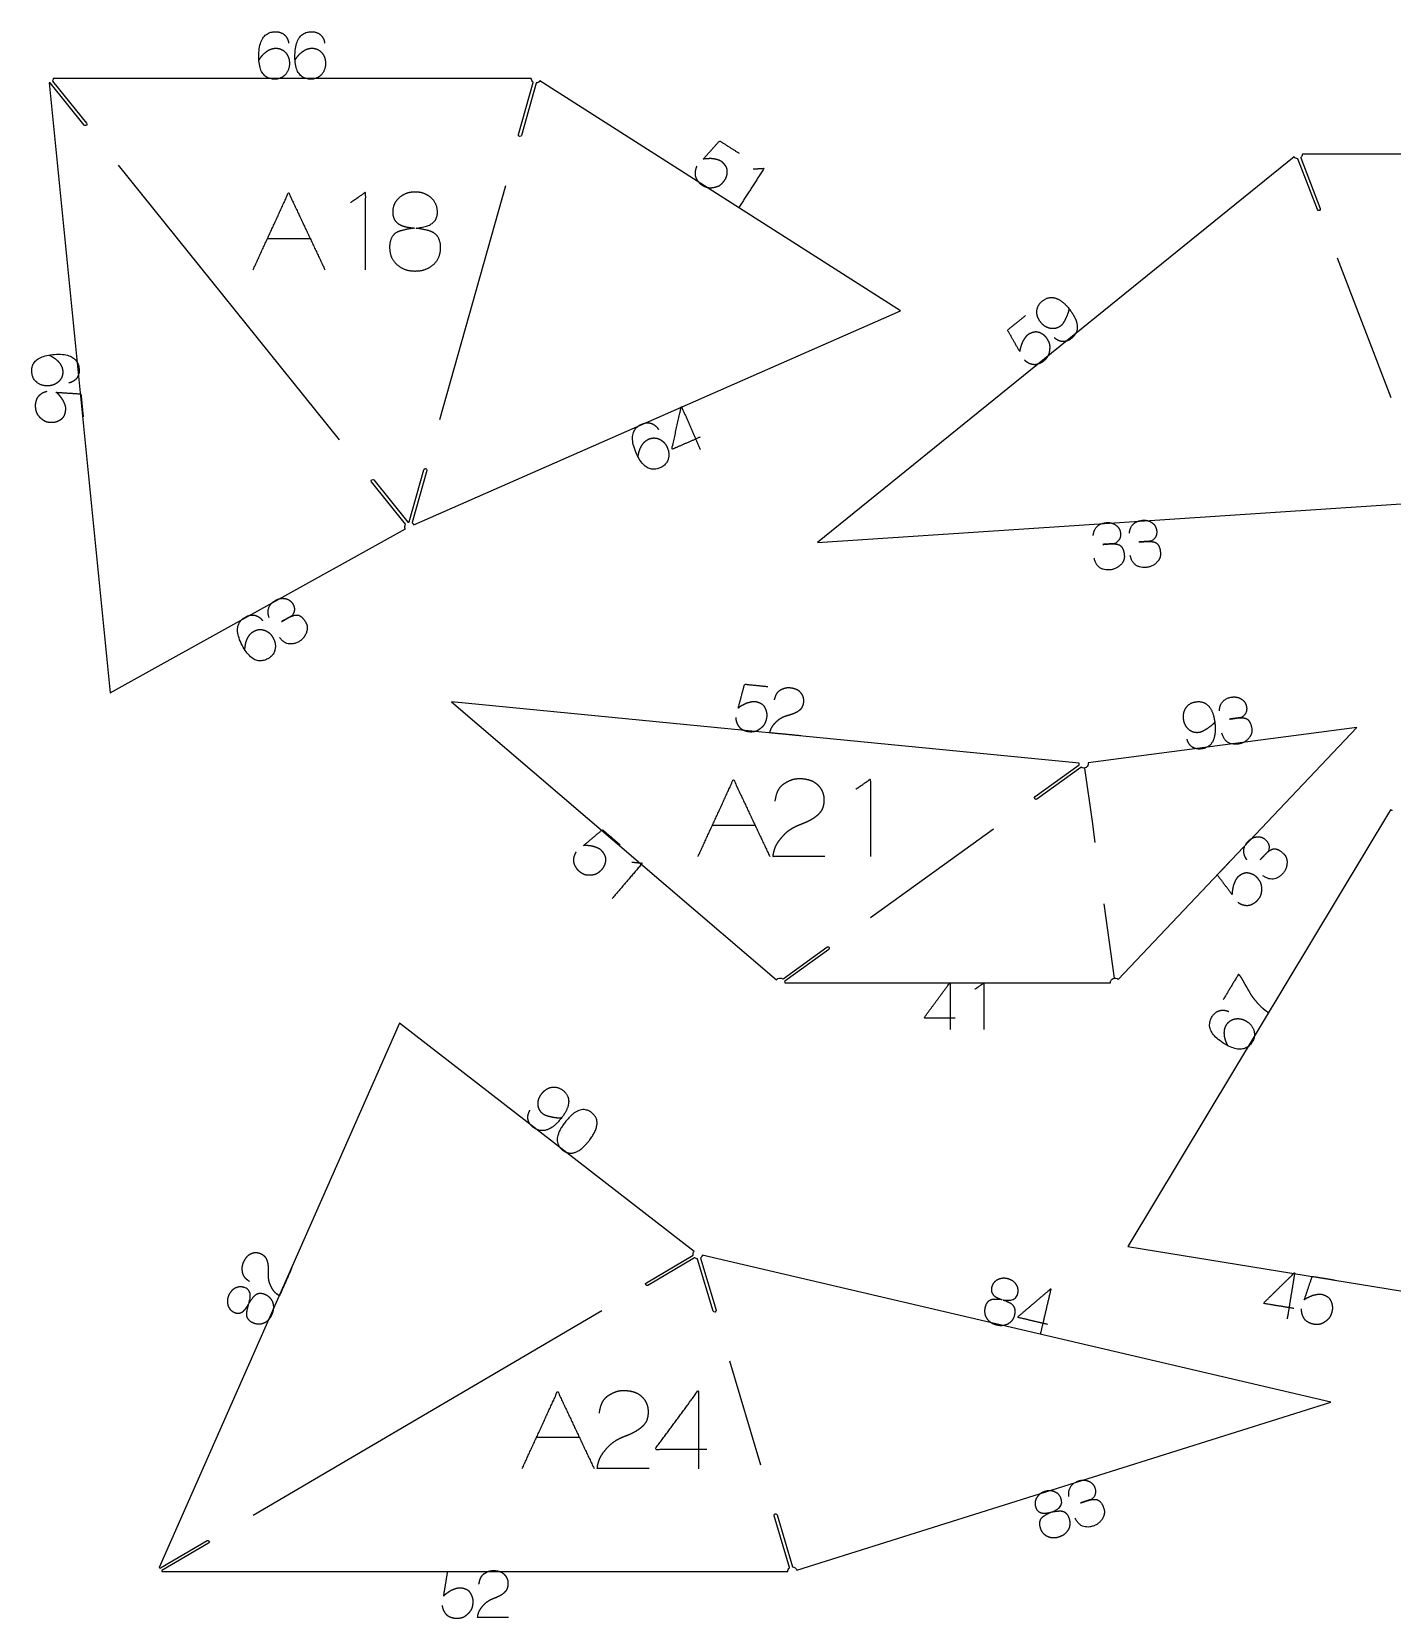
# Model space of a CAD drawing. Header units: millimetres. Extents: x 39 to 3080, y -15 to 1348.
# Drawn here: x 1096 to 1536, y 782 to 1295 of the extents above; entities that cross this region are included whole.
import ezdxf

# ---------------------------------------------------------------- set-up
doc = ezdxf.new("R2010")
doc.units = ezdxf.units.MM
doc.header["$MEASUREMENT"] = 0
for name, color, linetype, true_color in [('CutLine', 18, 'Continuous', 0x000000), ('Edge ID', 18, 'Continuous', 0x000000), ('MountainLine', 18, 'Continuous', 0x000000), ('NEW SECTIONS', 18, 'Continuous', 0x000000), ('ValleyLine', 18, 'Continuous', 0x000000)]:
    doc.layers.add(name, color=color, linetype=linetype, true_color=true_color)

msp = doc.modelspace()

# ---------------------------------------------------------------- linework, layer by layer
at = {"layer": 'CutLine', "color": 251, "linetype": 'Continuous', "true_color": 0x696969}
for p, q in [((1112.8, 1264.68), (1101.83, 1278.31)), ((1102.6, 1278.94), (1113.58, 1265.31)), ((1257.29, 1279.8), (1102.77, 1279.8)), ((1253.15, 1261.65), (1257.91, 1278.49)), ((1258.87, 1278.22), (1254.12, 1261.37)), ((1511.38, 1237.4), (1505.11, 1253.74)), ((1506.05, 1254.1), (1512.31, 1237.76)), ((1628.82, 1255.32), (1506.54, 1255.32)), ((1216.59, 1135.73), (1205.61, 1149.37)), ((1206.39, 1149.99), (1217.37, 1136.36)), ((1217.84, 1136.46), (1222.59, 1153.3)), ((1223.56, 1153.03), (1218.81, 1136.19)), ((1420.16, 1047.61), (1434.34, 1057.85)), ((1434.93, 1057.04), (1420.74, 1046.8)), ((1338.66, 988.73), (1352.84, 998.98)), ((1353.43, 998.17), (1339.24, 987.92)), ((1339.23, 987.45), (1444.47, 987.45)), ((1294.49, 890.49), (1309.58, 899.36)), ((1310.08, 898.49), (1294.99, 889.63)), ((1316.07, 881.33), (1311.07, 898.1)), ((1312.03, 898.39), (1317.03, 881.62)), ((1340.77, 798.38), (1335.78, 815.15)), ((1336.74, 815.44), (1341.73, 798.67)), ((1137.42, 798.28), (1152.51, 807.14)), ((1153.02, 806.27), (1137.93, 797.41)), ((1137.88, 797.09), (1340.18, 797.09))]:
    msp.add_line(p, q, dxfattribs=at)
for points in [[(1101.42, 1278.3), (1121.17, 1081.17), (1216.61, 1134.15)], [(1219.29, 1135.48), (1376.61, 1204.65), (1260.06, 1278.99)], [(1503.88, 1254.38), (1349.84, 1129.78), (1546.65, 1142.78)], [(1434.36, 1058.47), (1231.52, 1078.27), (1336.59, 988.42)], [(1447, 988.53), (1524.17, 1069.91), (1437.34, 1058.52)], [(1535.06, 1043.33), (1450.12, 902.22), (1560.8, 884.15)], [(1309.94, 900.6), (1214.74, 974.43), (1136.99, 798.46)], [(1343.11, 797.54), (1515.73, 851.83), (1312.58, 899.34)]]:
    msp.add_lwpolyline(points, dxfattribs=at)
at = {"layer": 'CutLine', "color": 251, "linetype": 'Continuous', "true_color": 0x696969, "extrusion": (0, 0, -1)}
for centre, radius, start, end in [((-1101.27, 1279.8), 1.5, 250.3583, 264.2801), ((-1102.22, 1278.63), 0.5, 321.1701, 330.7642), ((-1101.27, 1279.8), 1.5, 180, 211.982), ((-1102.22, 1278.63), 0.5, 131.5761, 141.1701), ((-1258.79, 1279.8), 1.5, 304.9402, 0), ((-1258.39, 1278.35), 0.5, 15.7521, 25.3461), ((-1258.39, 1278.35), 0.5, 186.158, 195.7521), ((-1258.79, 1279.8), 1.5, 212.5307, 266.5639), ((-1113.19, 1265), 0.5, 141.1701, 321.1701), ((-1253.64, 1261.51), 0.5, 195.7521, 15.7521), ((-1505.04, 1255.32), 1.5, 268.2145, 321.0317), ((-1505.58, 1253.92), 0.5, 339.0263, 348.6204), ((-1505.04, 1255.32), 1.5, 180, 229.8382), ((-1505.58, 1253.92), 0.5, 149.4323, 159.0263), ((-1511.84, 1237.58), 0.5, 159.0263, 339.0263), ((-1206, 1149.68), 0.5, 321.1701, 141.1701), ((-1223.07, 1153.16), 0.5, 15.7521, 195.7521), ((-1217.92, 1134.88), 1.5, 330.9638, 31.982), ((-1216.98, 1136.05), 0.5, 311.5761, 321.1701), ((-1216.98, 1136.05), 0.5, 141.1701, 150.7642), ((-1217.92, 1134.88), 1.5, 70.3583, 86.5639), ((-1218.32, 1136.32), 0.5, 6.158, 15.7521), ((-1218.32, 1136.32), 0.5, 195.7521, 205.3461), ((-1217.92, 1134.88), 1.5, 124.9402, 156.2673), ((-1435.85, 1058.33), 1.5, 343.3443, 5.5737), ((-1434.64, 1057.45), 0.5, 54.1562, 63.7503), ((-1434.64, 1057.45), 0.5, 224.5621, 234.1562), ((-1435.85, 1058.33), 1.5, 172.5315, 304.968), ((-1420.45, 1047.2), 0.5, 234.1562, 54.1562), ((-1535.83, 1044.61), 1.5, 279.8423, 301.046), ((-1536.08, 1043.13), 0.5, 350.6542, 0.2483), ((-1353.13, 998.57), 0.5, 54.1562, 234.1562), ((-1337.73, 987.45), 1.5, 40.5342, 124.968), ((-1338.95, 988.32), 0.5, 44.5621, 54.1562), ((-1338.95, 988.32), 0.5, 234.1562, 243.7503), ((-1337.73, 987.45), 1.5, 163.3443, 180), ((-1445.97, 987.45), 1.5, 0, 133.4842), ((-1311.12, 899.68), 1.5, 348.7692, 37.7946), ((-1309.83, 898.92), 0.5, 59.581, 69.1751), ((-1309.83, 898.92), 0.5, 229.987, 239.581), ((-1311.12, 899.68), 1.5, 272.6026, 310.3929), ((-1311.55, 898.25), 0.5, 343.4145, 353.0086), ((-1311.12, 899.68), 1.5, 193.1649, 234.2264), ((-1311.55, 898.25), 0.5, 153.8204, 163.4145), ((-1294.74, 890.06), 0.5, 239.581, 59.581), ((-1316.55, 881.47), 0.5, 163.4145, 343.4145), ((-1336.26, 815.3), 0.5, 343.4145, 163.4145), ((-1152.77, 806.71), 0.5, 59.581, 239.581), ((-1136.38, 797.09), 1.5, 113.8371, 130.3929), ((-1137.68, 797.85), 0.5, 49.987, 59.581), ((-1137.68, 797.85), 0.5, 239.581, 249.1751), ((-1136.38, 797.09), 1.5, 168.7692, 180), ((-1341.68, 797.09), 1.5, 0, 54.2264), ((-1341.25, 798.52), 0.5, 333.8204, 343.4145), ((-1341.25, 798.52), 0.5, 163.4145, 173.0086), ((-1341.68, 797.09), 1.5, 92.6026, 162.5405)]:
    msp.add_arc(centre, radius, start, end, dxfattribs=at)
at = {"layer": 'Edge ID'}
for points, knots in [([(1169.29, 1285.66), (1170.19, 1287.26), (1171.53, 1288.31), (1173.08, 1289.53), (1174.71, 1289.53), (1176.69, 1289.53), (1177.94, 1288.06), (1179.13, 1286.68), (1179.13, 1284.67), (1179.13, 1282.51), (1177.87, 1281.07), (1176.56, 1279.54), (1174.44, 1279.54), (1169.23, 1279.54), (1169.23, 1286.82), (1169.23, 1294.86), (1174.61, 1294.86), (1176.39, 1294.86), (1177.51, 1293.87), (1178.64, 1292.88), (1178.87, 1291.13)], [0, 0, 0, 1, 1, 2, 2, 3, 3, 4, 4, 5, 5, 6, 6, 7, 7, 8, 8, 9, 9, 10, 10, 10]), ([(1180.95, 1285.66), (1181.85, 1287.26), (1183.19, 1288.31), (1184.74, 1289.53), (1186.37, 1289.53), (1188.36, 1289.53), (1189.6, 1288.06), (1190.79, 1286.68), (1190.79, 1284.67), (1190.79, 1282.51), (1189.53, 1281.07), (1188.22, 1279.54), (1186.1, 1279.54), (1180.89, 1279.54), (1180.89, 1286.82), (1180.89, 1294.86), (1186.28, 1294.86), (1188.05, 1294.86), (1189.17, 1293.87), (1190.3, 1292.88), (1190.53, 1291.13)], [0, 0, 0, 1, 1, 2, 2, 3, 3, 4, 4, 5, 5, 6, 6, 7, 7, 8, 8, 9, 9, 10, 10, 10]), ([(1312.82, 1253.63), (1315.5, 1256.62), (1318.17, 1259.6), (1321.34, 1257.59), (1324.5, 1255.57)], [-2, -2, -2, -1, -1, 0, 0, 0]), ([(1310.62, 1251.05), (1310.48, 1250.73), (1310.33, 1250.06), (1310.18, 1249.39), (1310.28, 1248.52), (1310.38, 1247.65), (1310.87, 1246.94), (1311.37, 1246.22), (1311.91, 1245.75), (1312.45, 1245.29), (1313.27, 1244.89), (1314.1, 1244.49), (1314.84, 1244.45), (1315.58, 1244.4), (1316.48, 1244.6), (1317.38, 1244.8), (1317.93, 1245.07), (1318.47, 1245.34), (1319.02, 1245.91), (1319.57, 1246.48), (1319.93, 1247.06), (1320.3, 1247.63), (1320.5, 1248.43), (1320.69, 1249.22), (1320.64, 1249.97), (1320.6, 1250.71), (1320.27, 1251.26), (1319.94, 1251.81), (1319.38, 1252.38), (1318.82, 1252.96), (1318.31, 1253.18), (1317.8, 1253.41), (1317.33, 1253.53), (1316.85, 1253.66), (1316.36, 1253.75), (1315.87, 1253.84), (1315.34, 1253.84), (1314.81, 1253.84), (1314.25, 1253.83), (1313.68, 1253.82), (1313.26, 1253.74), (1312.84, 1253.67), (1312.82, 1253.63)], [-23, -23, -23, -22, -22, -21, -21, -20, -20, -19, -19, -18, -18, -17, -17, -16, -16, -15, -15, -14, -14, -13, -13, -12, -12, -11, -11, -10, -10, -9, -9, -8, -8, -7, -7, -6, -6, -5, -5, -4, -4, -3, -3, -2, -2, -2]), ([(1329.05, 1250.55), (1330.76, 1250.61), (1332.48, 1250.67), (1328.44, 1244.35), (1324.41, 1238.02)], [0, 0, 0, 1, 1, 2, 2, 2]), ([(1431.05, 1205.41), (1431.13, 1204.56), (1430.19, 1202.51), (1429.25, 1200.45), (1428.53, 1199.88), (1426.97, 1198.61), (1425.07, 1198.98), (1423.29, 1199.31), (1421.99, 1200.91), (1420.63, 1202.6), (1420.71, 1204.49), (1420.81, 1206.47), (1422.48, 1207.82), (1424.68, 1209.6), (1427.18, 1208.59), (1429.12, 1207.79), (1431.05, 1205.41), (1433.16, 1202.8), (1433.63, 1200.59), (1434.28, 1197.66), (1431.94, 1195.76), (1430.57, 1194.66), (1429.08, 1194.72), (1427.6, 1194.78), (1426.32, 1196)], [0, 0, 0, 1, 1, 2, 2, 3, 3, 4, 4, 5, 5, 6, 6, 7, 7, 8, 8, 9, 9, 10, 10, 11, 11, 12, 12, 12]), ([(1415.19, 1191.45), (1413.21, 1194.94), (1411.23, 1198.42), (1414.14, 1200.78), (1417.06, 1203.14)], [-2, -2, -2, -1, -1, 0, 0, 0]), ([(1416.94, 1188.55), (1417.2, 1188.31), (1417.79, 1187.96), (1418.38, 1187.6), (1419.23, 1187.42), (1420.09, 1187.24), (1420.92, 1187.48), (1421.76, 1187.73), (1422.37, 1188.09), (1422.99, 1188.45), (1423.62, 1189.11), (1424.26, 1189.76), (1424.54, 1190.45), (1424.82, 1191.14), (1424.92, 1192.06), (1425.02, 1192.98), (1424.93, 1193.58), (1424.85, 1194.18), (1424.48, 1194.88), (1424.11, 1195.58), (1423.69, 1196.11), (1423.26, 1196.64), (1422.56, 1197.08), (1421.87, 1197.52), (1421.15, 1197.71), (1420.43, 1197.9), (1419.81, 1197.76), (1419.18, 1197.62), (1418.46, 1197.27), (1417.74, 1196.92), (1417.36, 1196.52), (1416.98, 1196.11), (1416.72, 1195.69), (1416.45, 1195.28), (1416.2, 1194.85), (1415.96, 1194.41), (1415.79, 1193.91), (1415.62, 1193.41), (1415.46, 1192.87), (1415.29, 1192.33), (1415.23, 1191.91), (1415.16, 1191.49), (1415.19, 1191.45)], [-23, -23, -23, -22, -22, -21, -21, -20, -20, -19, -19, -18, -18, -17, -17, -16, -16, -15, -15, -14, -14, -13, -13, -12, -12, -11, -11, -10, -10, -9, -9, -8, -8, -7, -7, -6, -6, -5, -5, -4, -4, -3, -3, -2, -2, -2]), ([(1101.46, 1190.33), (1103.14, 1189.59), (1104.32, 1188.36), (1105.68, 1186.94), (1105.84, 1185.32), (1106.04, 1183.34), (1104.71, 1181.96), (1103.45, 1180.63), (1101.45, 1180.43), (1099.3, 1180.22), (1097.74, 1181.33), (1096.09, 1182.48), (1095.88, 1184.59), (1095.36, 1189.78), (1102.6, 1190.5), (1110.61, 1191.3), (1111.14, 1185.94), (1111.32, 1184.18), (1110.44, 1182.96), (1109.57, 1181.74), (1107.85, 1181.34)], [0, 0, 0, 1, 1, 2, 2, 3, 3, 4, 4, 5, 5, 6, 6, 7, 7, 8, 8, 9, 9, 10, 10, 10]), ([(1100.34, 1178.44), (1100, 1178.36), (1099.38, 1178.06), (1098.76, 1177.76), (1098.14, 1177.15), (1097.52, 1176.54), (1097.26, 1175.7), (1097.01, 1174.86), (1096.97, 1174.15), (1096.94, 1173.44), (1097.14, 1172.55), (1097.34, 1171.66), (1097.76, 1171.05), (1098.19, 1170.43), (1098.9, 1169.85), (1099.61, 1169.27), (1100.16, 1169), (1100.71, 1168.74), (1101.5, 1168.67), (1102.29, 1168.59), (1102.97, 1168.66), (1103.64, 1168.73), (1104.39, 1169.07), (1105.14, 1169.41), (1105.69, 1169.9), (1106.24, 1170.4), (1106.47, 1171), (1106.7, 1171.6), (1106.8, 1172.39), (1106.91, 1173.19), (1106.77, 1173.73), (1106.64, 1174.27), (1106.44, 1174.72), (1106.24, 1175.17), (1106.01, 1175.61), (1105.78, 1176.05), (1105.45, 1176.47), (1105.12, 1176.88), (1104.76, 1177.32), (1104.4, 1177.75), (1104.09, 1178.04), (1103.77, 1178.32), (1103.73, 1178.32)], [-23, -23, -23, -22, -22, -21, -21, -20, -20, -19, -19, -18, -18, -17, -17, -16, -16, -15, -15, -14, -14, -13, -13, -12, -12, -11, -11, -10, -10, -9, -9, -8, -8, -7, -7, -6, -6, -5, -5, -4, -4, -3, -3, -2, -2, -2]), ([(1103.73, 1178.32), (1107.73, 1178.06), (1111.73, 1177.81), (1112.1, 1174.08), (1112.48, 1170.35)], [-2, -2, -2, -1, -1, 0, 0, 0]), ([(1311.93, 1163.85), (1307.31, 1161.82), (1302.69, 1159.79), (1304.25, 1166.76), (1305.82, 1173.73), (1308.88, 1166.78), (1311.94, 1159.82)], [0, 0, 0, 1, 1, 2, 2, 3, 3, 3]), ([(1291.83, 1157.44), (1292.01, 1159.27), (1292.81, 1160.77), (1293.75, 1162.51), (1295.23, 1163.16), (1297.06, 1163.96), (1298.79, 1163.12), (1300.43, 1162.33), (1301.24, 1160.49), (1302.11, 1158.51), (1301.54, 1156.69), (1300.95, 1154.77), (1299.01, 1153.92), (1294.24, 1151.82), (1291.31, 1158.47), (1288.07, 1165.84), (1293, 1168.01), (1294.62, 1168.72), (1296.06, 1168.27), (1297.49, 1167.81), (1298.4, 1166.3)], [0, 0, 0, 1, 1, 2, 2, 3, 3, 4, 4, 5, 5, 6, 6, 7, 7, 8, 8, 9, 9, 10, 10, 10]), ([(1438.93, 1132.03), (1439.07, 1133.04), (1439.3, 1133.59), (1440.32, 1135.99), (1443.33, 1136.19), (1445.02, 1136.3), (1446.3, 1135.33), (1447.65, 1134.32), (1447.76, 1132.65), (1447.9, 1130.46), (1445.91, 1129.4)], [-13, -13, -13, -12, -12, -11, -11, -10, -10, -9, -9, -8, -8, -8]), ([(1450.62, 1132.81), (1450.76, 1133.81), (1450.99, 1134.37), (1452.01, 1136.76), (1455.02, 1136.96), (1456.71, 1137.07), (1457.99, 1136.1), (1459.34, 1135.09), (1459.45, 1133.42), (1459.59, 1131.23), (1457.6, 1130.17)], [-13, -13, -13, -12, -12, -11, -11, -10, -10, -9, -9, -8, -8, -8]), ([(1442.04, 1129.15), (1442.55, 1129.18), (1443.11, 1129.22), (1443.83, 1129.28), (1444.12, 1129.3), (1446.59, 1129.46), (1447.54, 1128.87), (1448.84, 1128.07), (1448.99, 1125.43), (1449.08, 1123.7), (1447.56, 1122.33), (1446.09, 1121.03), (1444.27, 1120.91), (1440.11, 1120.63), (1439.23, 1124.74)], [-7, -7, -7, -6, -6, -5, -5, -4, -4, -3, -3, -2, -2, -1, -1, 0, 0, 0]), ([(1453.73, 1129.92), (1454.25, 1129.95), (1454.81, 1129.99), (1455.52, 1130.05), (1455.81, 1130.07), (1458.29, 1130.23), (1459.23, 1129.64), (1460.53, 1128.84), (1460.68, 1126.21), (1460.77, 1124.47), (1459.25, 1123.1), (1457.79, 1121.8), (1455.96, 1121.68), (1451.8, 1121.4), (1450.92, 1125.52)], [-7, -7, -7, -6, -6, -5, -5, -4, -4, -3, -3, -2, -2, -1, -1, 0, 0, 0]), ([(1172.56, 1105.5), (1172.26, 1106.47), (1172.23, 1107.07), (1172.13, 1109.67), (1174.77, 1111.13), (1176.25, 1111.95), (1177.82, 1111.62), (1179.47, 1111.28), (1180.28, 1109.82), (1181.35, 1107.9), (1180, 1106.1)], [-13, -13, -13, -12, -12, -11, -11, -10, -10, -9, -9, -8, -8, -8]), ([(1164.75, 1095.05), (1164.76, 1096.89), (1165.42, 1098.46), (1166.19, 1100.27), (1167.61, 1101.06), (1169.35, 1102.03), (1171.15, 1101.35), (1172.86, 1100.72), (1173.84, 1098.96), (1174.88, 1097.07), (1174.48, 1095.2), (1174.07, 1093.23), (1172.22, 1092.21), (1167.67, 1089.68), (1164.14, 1096.04), (1160.23, 1103.07), (1164.94, 1105.69), (1166.49, 1106.55), (1167.95, 1106.22), (1169.42, 1105.9), (1170.47, 1104.48)], [0, 0, 0, 1, 1, 2, 2, 3, 3, 4, 4, 5, 5, 6, 6, 7, 7, 8, 8, 9, 9, 10, 10, 10]), ([(1176.61, 1104.21), (1177.06, 1104.46), (1177.55, 1104.74), (1178.17, 1105.1), (1178.42, 1105.23), (1180.59, 1106.44), (1181.7, 1106.31), (1183.21, 1106.14), (1184.48, 1103.82), (1185.3, 1102.29), (1184.51, 1100.4), (1183.74, 1098.6), (1182.14, 1097.71), (1178.49, 1095.69), (1175.94, 1099.03)], [-7, -7, -7, -6, -6, -5, -5, -4, -4, -3, -3, -2, -2, -1, -1, 0, 0, 0]), ([(1324.18, 1076.2), (1325.21, 1080.07), (1326.24, 1083.95), (1329.97, 1083.58), (1333.71, 1083.22)], [-2, -2, -2, -1, -1, 0, 0, 0]), ([(1334.39, 1068.24), (1334.46, 1068.29), (1334.48, 1068.5), (1334.5, 1068.7), (1334.75, 1069.38), (1335, 1070.07), (1335.47, 1070.7), (1335.95, 1071.33), (1336.7, 1072.01), (1337.45, 1072.7), (1338.14, 1073.08), (1338.83, 1073.46), (1339.37, 1073.64), (1339.91, 1073.82), (1340.8, 1074.08), (1341.68, 1074.33), (1342.48, 1074.67), (1343.27, 1075.01), (1343.97, 1075.55), (1344.68, 1076.08), (1344.98, 1076.73), (1345.28, 1077.38), (1345.36, 1078.21), (1345.44, 1079.04), (1345.2, 1079.82), (1344.96, 1080.6), (1344.37, 1081.23), (1343.79, 1081.87), (1343.13, 1082.17), (1342.48, 1082.46), (1341.73, 1082.62), (1340.99, 1082.77), (1340.28, 1082.76), (1339.58, 1082.75), (1338.79, 1082.46), (1338, 1082.17), (1337.44, 1081.78), (1336.88, 1081.39), (1336.5, 1080.75), (1336.13, 1080.11), (1335.8, 1078.88)], [-20, -20, -20, -19, -19, -18, -18, -17, -17, -16, -16, -15, -15, -14, -14, -13, -13, -12, -12, -11, -11, -10, -10, -9, -9, -8, -8, -7, -7, -6, -6, -5, -5, -4, -4, -3, -3, -2, -2, -1, -1, 0, 0, 0]), ([(1323.39, 1072.9), (1323.41, 1072.55), (1323.58, 1071.89), (1323.75, 1071.22), (1324.23, 1070.49), (1324.71, 1069.76), (1325.48, 1069.35), (1326.25, 1068.93), (1326.94, 1068.76), (1327.63, 1068.59), (1328.54, 1068.61), (1329.46, 1068.63), (1330.14, 1068.92), (1330.82, 1069.22), (1331.54, 1069.81), (1332.25, 1070.39), (1332.61, 1070.88), (1332.97, 1071.37), (1333.2, 1072.12), (1333.43, 1072.88), (1333.5, 1073.56), (1333.57, 1074.24), (1333.38, 1075.04), (1333.19, 1075.84), (1332.81, 1076.48), (1332.43, 1077.12), (1331.89, 1077.46), (1331.35, 1077.8), (1330.59, 1078.05), (1329.83, 1078.31), (1329.27, 1078.29), (1328.72, 1078.26), (1328.24, 1078.15), (1327.76, 1078.04), (1327.28, 1077.91), (1326.8, 1077.77), (1326.33, 1077.53), (1325.86, 1077.29), (1325.36, 1077.02), (1324.86, 1076.75), (1324.52, 1076.5), (1324.18, 1076.24), (1324.18, 1076.2)], [-23, -23, -23, -22, -22, -21, -21, -20, -20, -19, -19, -18, -18, -17, -17, -16, -16, -15, -15, -14, -14, -13, -13, -12, -12, -11, -11, -10, -10, -9, -9, -8, -8, -7, -7, -6, -6, -5, -5, -4, -4, -3, -3, -2, -2, -2]), ([(1478.2, 1071.74), (1477.83, 1070.97), (1475.96, 1069.71), (1474.08, 1068.45), (1473.17, 1068.33), (1471.18, 1068.07), (1469.75, 1069.37), (1468.4, 1070.59), (1468.14, 1072.63), (1467.85, 1074.79), (1468.92, 1076.35), (1470.03, 1077.99), (1472.16, 1078.27), (1474.97, 1078.64), (1476.57, 1076.47), (1477.81, 1074.78), (1478.2, 1071.74), (1478.64, 1068.41), (1477.89, 1066.28), (1476.92, 1063.44), (1473.92, 1063.05), (1472.18, 1062.82), (1470.94, 1063.65), (1469.71, 1064.48), (1469.26, 1066.18)], [0, 0, 0, 1, 1, 2, 2, 3, 3, 4, 4, 5, 5, 6, 6, 7, 7, 8, 8, 9, 9, 10, 10, 11, 11, 12, 12, 12]), ([(1479.72, 1075.36), (1479.8, 1076.37), (1479.99, 1076.94), (1480.86, 1079.4), (1483.85, 1079.79), (1485.53, 1080.01), (1486.86, 1079.12), (1488.28, 1078.2), (1488.49, 1076.55), (1488.78, 1074.37), (1486.86, 1073.18)], [-13, -13, -13, -12, -12, -11, -11, -10, -10, -9, -9, -8, -8, -8]), ([(1483.02, 1072.68), (1483.53, 1072.75), (1484.08, 1072.82), (1484.79, 1072.92), (1485.08, 1072.96), (1487.54, 1073.28), (1488.52, 1072.76), (1489.87, 1072.04), (1490.19, 1069.42), (1490.39, 1067.7), (1488.96, 1066.23), (1487.58, 1064.84), (1485.77, 1064.6), (1481.63, 1064.06), (1480.49, 1068.11)], [-7, -7, -7, -6, -6, -5, -5, -4, -4, -3, -3, -2, -2, -1, -1, 0, 0, 0]), ([(1274.17, 1031.77), (1277.23, 1034.35), (1280.3, 1036.94), (1283.15, 1034.5), (1286, 1032.06)], [-2, -2, -2, -1, -1, 0, 0, 0]), ([(1271.63, 1029.52), (1271.45, 1029.22), (1271.2, 1028.58), (1270.96, 1027.94), (1270.94, 1027.06), (1270.91, 1026.19), (1271.31, 1025.41), (1271.7, 1024.63), (1272.17, 1024.09), (1272.63, 1023.56), (1273.4, 1023.05), (1274.16, 1022.54), (1274.89, 1022.39), (1275.62, 1022.24), (1276.53, 1022.31), (1277.45, 1022.39), (1278.03, 1022.58), (1278.61, 1022.77), (1279.23, 1023.26), (1279.85, 1023.75), (1280.29, 1024.27), (1280.74, 1024.78), (1281.04, 1025.54), (1281.35, 1026.31), (1281.4, 1027.05), (1281.46, 1027.79), (1281.21, 1028.38), (1280.96, 1028.97), (1280.49, 1029.62), (1280.01, 1030.26), (1279.54, 1030.56), (1279.07, 1030.86), (1278.61, 1031.04), (1278.16, 1031.23), (1277.69, 1031.39), (1277.22, 1031.55), (1276.69, 1031.63), (1276.17, 1031.7), (1275.61, 1031.77), (1275.05, 1031.83), (1274.62, 1031.82), (1274.2, 1031.8), (1274.17, 1031.77)], [-23, -23, -23, -22, -22, -21, -21, -20, -20, -19, -19, -18, -18, -17, -17, -16, -16, -15, -15, -14, -14, -13, -13, -12, -12, -11, -11, -10, -10, -9, -9, -8, -8, -7, -7, -6, -6, -5, -5, -4, -4, -3, -3, -2, -2, -2]), ([(1488.62, 1027.17), (1488.04, 1028.01), (1487.83, 1028.57), (1486.96, 1031.02), (1489.04, 1033.21), (1490.2, 1034.44), (1491.8, 1034.59), (1493.48, 1034.77), (1494.69, 1033.62), (1496.28, 1032.11), (1495.54, 1029.98)], [-13, -13, -13, -12, -12, -11, -11, -10, -10, -9, -9, -8, -8, -8]), ([(1289.81, 1026.46), (1291.51, 1026.28), (1293.22, 1026.1), (1288.34, 1020.4), (1283.47, 1014.7)], [0, 0, 0, 1, 1, 2, 2, 2]), ([(1483.85, 1015.93), (1481.43, 1019.12), (1479.01, 1022.32), (1481.59, 1025.04), (1484.17, 1027.76)], [-2, -2, -2, -1, -1, 0, 0, 0]), ([(1492.87, 1027.16), (1493.22, 1027.54), (1493.61, 1027.94), (1494.09, 1028.47), (1494.29, 1028.68), (1496, 1030.48), (1497.09, 1030.69), (1498.59, 1030.99), (1500.49, 1029.15), (1501.74, 1027.94), (1501.55, 1025.9), (1501.36, 1023.95), (1500.1, 1022.62), (1497.23, 1019.6), (1493.79, 1022.02)], [-7, -7, -7, -6, -6, -5, -5, -4, -4, -3, -3, -2, -2, -1, -1, 0, 0, 0]), ([(1485.97, 1013.28), (1486.25, 1013.08), (1486.88, 1012.8), (1487.51, 1012.53), (1488.38, 1012.46), (1489.26, 1012.39), (1490.06, 1012.74), (1490.85, 1013.1), (1491.41, 1013.54), (1491.97, 1013.97), (1492.52, 1014.71), (1493.06, 1015.44), (1493.25, 1016.16), (1493.44, 1016.88), (1493.41, 1017.81), (1493.39, 1018.73), (1493.23, 1019.31), (1493.07, 1019.9), (1492.61, 1020.55), (1492.15, 1021.19), (1491.66, 1021.66), (1491.17, 1022.13), (1490.42, 1022.47), (1489.68, 1022.82), (1488.94, 1022.91), (1488.2, 1023.01), (1487.6, 1022.79), (1487, 1022.57), (1486.33, 1022.13), (1485.65, 1021.68), (1485.33, 1021.23), (1485.01, 1020.78), (1484.8, 1020.33), (1484.59, 1019.89), (1484.41, 1019.42), (1484.22, 1018.96), (1484.12, 1018.44), (1484.02, 1017.92), (1483.93, 1017.36), (1483.83, 1016.81), (1483.82, 1016.38), (1483.82, 1015.96), (1483.85, 1015.93)], [-23, -23, -23, -22, -22, -21, -21, -20, -20, -19, -19, -18, -18, -17, -17, -16, -16, -15, -15, -14, -14, -13, -13, -12, -12, -11, -11, -10, -10, -9, -9, -8, -8, -7, -7, -6, -6, -5, -5, -4, -4, -3, -3, -2, -2, -2]), ([(1494.84, 978.27), (1494.02, 978.88), (1493.32, 979.55), (1492.63, 980.21), (1491.88, 981.09), (1491.13, 981.96), (1490.56, 982.73), (1489.99, 983.49), (1489.57, 984.27), (1489.15, 985.04), (1488.67, 985.84), (1488.18, 986.65), (1487.8, 987.34), (1487.43, 988.02), (1487.03, 988.72), (1486.63, 989.41), (1486.26, 989.82), (1485.89, 990.22), (1485.87, 990.18)], [-10, -10, -10, -9, -9, -8, -8, -7, -7, -6, -6, -5, -5, -4, -4, -3, -3, -2, -2, -1, -1, -1]), ([(1394.26, 976), (1389.21, 976), (1384.16, 976), (1388.41, 981.75), (1392.65, 987.5), (1392.65, 979.91), (1392.65, 972.31)], [0, 0, 0, 1, 1, 2, 2, 3, 3, 3]), ([(1400.74, 985.41), (1402.15, 986.38), (1403.57, 987.35), (1403.57, 979.85), (1403.57, 972.35)], [0, 0, 0, 1, 1, 2, 2, 2]), ([(1482.47, 967.12), (1481.56, 968.72), (1481.35, 970.41), (1481.12, 972.37), (1481.95, 973.76), (1482.98, 975.46), (1484.87, 975.78), (1486.67, 976.08), (1488.4, 975.04), (1490.25, 973.93), (1490.83, 972.11), (1491.46, 970.2), (1490.37, 968.39), (1487.68, 963.92), (1481.45, 967.67), (1474.55, 971.82), (1477.33, 976.43), (1478.24, 977.95), (1479.68, 978.4), (1481.11, 978.86), (1482.73, 978.15)], [0, 0, 0, 1, 1, 2, 2, 3, 3, 4, 4, 5, 5, 6, 6, 7, 7, 8, 8, 9, 9, 10, 10, 10]), ([(1267.11, 943.8), (1266.3, 943.52), (1264.09, 943.97), (1261.87, 944.41), (1261.15, 944.97), (1259.56, 946.21), (1259.48, 948.14), (1259.4, 949.95), (1260.66, 951.58), (1261.99, 953.29), (1263.85, 953.64), (1265.79, 954), (1267.49, 952.69), (1269.73, 950.95), (1269.32, 948.29), (1268.99, 946.22), (1267.11, 943.8), (1265.05, 941.14), (1263.01, 940.17), (1260.31, 938.87), (1257.92, 940.72), (1256.53, 941.8), (1256.25, 943.26), (1255.98, 944.72), (1256.87, 946.24)], [0, 0, 0, 1, 1, 2, 2, 3, 3, 4, 4, 5, 5, 6, 6, 7, 7, 8, 8, 9, 9, 10, 10, 11, 11, 12, 12, 12]), ([(1268.26, 942.39), (1272.96, 948.45), (1276.82, 945.45), (1280.69, 942.45), (1275.99, 936.39), (1272.93, 932.44), (1270.13, 932.37), (1268.74, 932.33), (1267.44, 933.34), (1263.57, 936.34), (1268.26, 942.39)], [0, 0, 0, 1, 1, 2, 2, 3, 3, 4, 4, 5, 5, 5]), ([(1175.9, 886.24), (1175.87, 886.32), (1175.68, 886.4), (1175.49, 886.48), (1174.92, 886.93), (1174.35, 887.39), (1173.9, 888.03), (1173.45, 888.68), (1173.04, 889.61), (1172.62, 890.54), (1172.48, 891.31), (1172.33, 892.09), (1172.33, 892.66), (1172.32, 893.23), (1172.36, 894.15), (1172.4, 895.07), (1172.32, 895.93), (1172.25, 896.79), (1171.96, 897.63), (1171.68, 898.47), (1171.15, 898.95), (1170.63, 899.44), (1169.87, 899.78), (1169.1, 900.12), (1168.29, 900.13), (1167.47, 900.15), (1166.69, 899.79), (1165.9, 899.43), (1165.41, 898.9), (1164.92, 898.38), (1164.54, 897.72), (1164.17, 897.06), (1163.96, 896.39), (1163.74, 895.71), (1163.77, 894.87), (1163.8, 894.03), (1164, 893.38), (1164.19, 892.73), (1164.68, 892.17), (1165.17, 891.61), (1166.24, 890.91)], [-20, -20, -20, -19, -19, -18, -18, -17, -17, -16, -16, -15, -15, -14, -14, -13, -13, -12, -12, -11, -11, -10, -10, -9, -9, -8, -8, -7, -7, -6, -6, -5, -5, -4, -4, -3, -3, -2, -2, -1, -1, 0, 0, 0]), ([(1503.8, 882.16), (1498.82, 882.97), (1493.84, 883.78), (1498.95, 888.78), (1504.07, 893.77), (1502.84, 886.27), (1501.62, 878.77)], [0, 0, 0, 1, 1, 2, 2, 3, 3, 3]), ([(1507.15, 884.93), (1508.43, 888.73), (1509.71, 892.53), (1513.41, 891.93), (1517.12, 891.32)], [-2, -2, -2, -1, -1, 0, 0, 0]), ([(1165.87, 883.52), (1164.93, 881.8), (1164.07, 881.14), (1162.84, 880.22), (1161.3, 880.9), (1159.74, 881.59), (1159.26, 883.23), (1158.79, 884.81), (1159.5, 886.41), (1160.23, 888.07), (1161.68, 888.77), (1163.21, 889.53), (1164.85, 888.81), (1167.5, 887.64), (1165.87, 883.52), (1167.25, 885.79), (1168.02, 886.4), (1169.4, 887.47), (1171.37, 886.6), (1173.26, 885.77), (1173.84, 883.93), (1174.37, 882.16), (1173.52, 880.24), (1172.67, 878.31), (1170.99, 877.54), (1169.23, 876.73), (1167.32, 877.58), (1165.37, 878.44), (1165.23, 880.08), (1165.15, 880.95), (1165.87, 883.52)], [0, 0, 0, 1, 1, 2, 2, 3, 3, 4, 4, 5, 5, 6, 6, 7, 7, 8, 8, 9, 9, 10, 10, 11, 11, 12, 12, 13, 13, 14, 14, 15, 15, 15]), ([(1409.53, 884.98), (1407.66, 885.59), (1406.86, 886.31), (1405.73, 887.35), (1406.11, 888.99), (1406.5, 890.65), (1408.02, 891.43), (1409.49, 892.18), (1411.19, 891.78), (1412.96, 891.37), (1413.92, 890.08), (1414.95, 888.71), (1414.54, 886.97), (1413.88, 884.14), (1409.53, 884.98), (1412.01, 884.05), (1412.76, 883.41), (1414.07, 882.24), (1413.58, 880.15), (1413.11, 878.14), (1411.4, 877.23), (1409.77, 876.38), (1407.72, 876.86), (1405.67, 877.34), (1404.6, 878.85), (1403.49, 880.42), (1403.96, 882.46), (1404.45, 884.54), (1406.03, 884.98), (1406.87, 885.22), (1409.53, 884.98)], [0, 0, 0, 1, 1, 2, 2, 3, 3, 4, 4, 5, 5, 6, 6, 7, 7, 8, 8, 9, 9, 10, 10, 11, 11, 12, 12, 13, 13, 14, 14, 15, 15, 15]), ([(1424.22, 877), (1419.31, 878.15), (1414.39, 879.3), (1419.83, 883.94), (1425.27, 888.57), (1423.54, 881.17), (1421.81, 873.78)], [0, 0, 0, 1, 1, 2, 2, 3, 3, 3]), ([(1506.15, 881.69), (1506.15, 881.34), (1506.28, 880.67), (1506.4, 879.99), (1506.84, 879.23), (1507.27, 878.47), (1508.01, 878.01), (1508.75, 877.55), (1509.43, 877.33), (1510.11, 877.12), (1511.02, 877.08), (1511.93, 877.04), (1512.64, 877.29), (1513.34, 877.54), (1514.08, 878.08), (1514.83, 878.62), (1515.23, 879.08), (1515.62, 879.54), (1515.9, 880.29), (1516.18, 881.03), (1516.29, 881.7), (1516.4, 882.37), (1516.26, 883.18), (1516.13, 883.99), (1515.79, 884.65), (1515.45, 885.32), (1514.93, 885.69), (1514.42, 886.07), (1513.67, 886.37), (1512.93, 886.68), (1512.37, 886.69), (1511.82, 886.7), (1511.33, 886.62), (1510.84, 886.54), (1510.36, 886.44), (1509.87, 886.33), (1509.39, 886.12), (1508.9, 885.91), (1508.39, 885.68), (1507.87, 885.44), (1507.52, 885.21), (1507.16, 884.98), (1507.15, 884.93)], [-23, -23, -23, -22, -22, -21, -21, -20, -20, -19, -19, -18, -18, -17, -17, -16, -16, -15, -15, -14, -14, -13, -13, -12, -12, -11, -11, -10, -10, -9, -9, -8, -8, -7, -7, -6, -6, -5, -5, -4, -4, -3, -3, -2, -2, -2]), ([(1431.07, 821.37), (1430.97, 822.38), (1431.05, 822.98), (1431.48, 825.54), (1434.36, 826.45), (1435.98, 826.96), (1437.45, 826.32), (1439, 825.65), (1439.5, 824.06), (1440.16, 821.97), (1438.47, 820.47)], [-13, -13, -13, -12, -12, -11, -11, -10, -10, -9, -9, -8, -8, -8]), ([(1425.29, 816.27), (1423.38, 815.84), (1422.31, 816.06), (1420.81, 816.37), (1420.31, 817.98), (1419.8, 819.6), (1420.71, 821.05), (1421.59, 822.44), (1423.26, 822.97), (1424.99, 823.51), (1426.47, 822.89), (1428.05, 822.24), (1428.59, 820.53), (1429.46, 817.76), (1425.29, 816.27), (1427.9, 816.73), (1428.87, 816.56), (1430.59, 816.23), (1431.23, 814.18), (1431.85, 812.2), (1430.85, 810.55), (1429.88, 808.99), (1427.87, 808.36), (1425.86, 807.73), (1424.17, 808.48), (1422.41, 809.27), (1421.78, 811.26), (1421.14, 813.3), (1422.28, 814.49), (1422.88, 815.12), (1425.29, 816.27)], [0, 0, 0, 1, 1, 2, 2, 3, 3, 4, 4, 5, 5, 6, 6, 7, 7, 8, 8, 9, 9, 10, 10, 11, 11, 12, 12, 13, 13, 14, 14, 15, 15, 15]), ([(1434.77, 819.3), (1435.27, 819.46), (1435.8, 819.63), (1436.48, 819.85), (1436.76, 819.94), (1439.12, 820.68), (1440.18, 820.33), (1441.63, 819.87), (1442.4, 817.34), (1442.9, 815.68), (1441.75, 813.98), (1440.63, 812.37), (1438.89, 811.82), (1434.91, 810.57), (1433.08, 814.36)], [-7, -7, -7, -6, -6, -5, -5, -4, -4, -3, -3, -2, -2, -1, -1, 0, 0, 0]), ([(1228.98, 789.2), (1229.63, 793.15), (1230.28, 797.11), (1234.03, 797.11), (1237.78, 797.11)], [-2, -2, -2, -1, -1, 0, 0, 0]), ([(1239.92, 782.27), (1239.98, 782.33), (1239.98, 782.53), (1239.98, 782.74), (1240.16, 783.44), (1240.34, 784.14), (1240.76, 784.82), (1241.17, 785.49), (1241.85, 786.25), (1242.53, 787), (1243.18, 787.45), (1243.83, 787.89), (1244.35, 788.13), (1244.87, 788.36), (1245.73, 788.7), (1246.59, 789.04), (1247.34, 789.45), (1248.1, 789.87), (1248.75, 790.47), (1249.4, 791.07), (1249.63, 791.75), (1249.87, 792.42), (1249.87, 793.26), (1249.87, 794.09), (1249.55, 794.85), (1249.24, 795.6), (1248.59, 796.17), (1247.95, 796.74), (1247.27, 796.98), (1246.59, 797.21), (1245.83, 797.29), (1245.08, 797.37), (1244.37, 797.29), (1243.67, 797.21), (1242.92, 796.85), (1242.16, 796.48), (1241.64, 796.04), (1241.12, 795.6), (1240.81, 794.93), (1240.49, 794.25), (1240.29, 792.99)], [-20, -20, -20, -19, -19, -18, -18, -17, -17, -16, -16, -15, -15, -14, -14, -13, -13, -12, -12, -11, -11, -10, -10, -9, -9, -8, -8, -7, -7, -6, -6, -5, -5, -4, -4, -3, -3, -2, -2, -1, -1, 0, 0, 0]), ([(1228.52, 785.84), (1228.57, 785.49), (1228.8, 784.85), (1229.04, 784.2), (1229.59, 783.52), (1230.13, 782.84), (1230.94, 782.5), (1231.75, 782.17), (1232.45, 782.06), (1233.15, 781.96), (1234.06, 782.07), (1234.97, 782.18), (1235.62, 782.54), (1236.27, 782.9), (1236.93, 783.55), (1237.58, 784.2), (1237.89, 784.72), (1238.21, 785.24), (1238.36, 786.02), (1238.52, 786.8), (1238.52, 787.48), (1238.52, 788.16), (1238.25, 788.93), (1237.99, 789.71), (1237.55, 790.31), (1237.11, 790.91), (1236.54, 791.2), (1235.97, 791.48), (1235.18, 791.67), (1234.4, 791.85), (1233.85, 791.77), (1233.3, 791.69), (1232.83, 791.54), (1232.36, 791.38), (1231.9, 791.2), (1231.44, 791.02), (1230.99, 790.73), (1230.55, 790.44), (1230.08, 790.13), (1229.61, 789.81), (1229.29, 789.53), (1228.98, 789.24), (1228.98, 789.2)], [-23, -23, -23, -22, -22, -21, -21, -20, -20, -19, -19, -18, -18, -17, -17, -16, -16, -15, -15, -14, -14, -13, -13, -12, -12, -11, -11, -10, -10, -9, -9, -8, -8, -7, -7, -6, -6, -5, -5, -4, -4, -3, -3, -2, -2, -2])]:
    msp.add_open_spline(points, degree=2, knots=knots, dxfattribs=at)
for points in [[(1310.76, 1251.37), (1310.69, 1251.21), (1310.62, 1251.05)], [(1416.69, 1188.78), (1416.82, 1188.67), (1416.94, 1188.55)], [(1100.67, 1178.53), (1100.5, 1178.49), (1100.34, 1178.44)], [(1445.91, 1129.4), (1443.97, 1129.27), (1442.04, 1129.15)], [(1457.6, 1130.17), (1455.67, 1130.05), (1453.73, 1129.92)], [(1180, 1106.1), (1178.3, 1105.15), (1176.61, 1104.21)], [(1323.37, 1073.24), (1323.38, 1073.07), (1323.39, 1072.9)], [(1486.86, 1073.18), (1484.94, 1072.93), (1483.02, 1072.68)], [(1344.39, 1067.26), (1339.39, 1067.75), (1334.39, 1068.24)], [(1271.81, 1029.81), (1271.72, 1029.66), (1271.63, 1029.52)], [(1495.54, 1029.98), (1494.2, 1028.57), (1492.87, 1027.16)], [(1485.68, 1013.48), (1485.83, 1013.38), (1485.97, 1013.28)], [(1485.87, 990.18), (1483.37, 986.03), (1480.88, 981.88)], [(1495.65, 977.66), (1495.24, 977.96), (1494.84, 978.27)], [(1179.96, 895.43), (1177.93, 890.84), (1175.9, 886.24)], [(1506.16, 882.04), (1506.16, 881.86), (1506.15, 881.69)], [(1438.47, 820.47), (1436.62, 819.89), (1434.77, 819.3)], [(1228.47, 786.18), (1228.49, 786.01), (1228.52, 785.84)], [(1249.97, 782.27), (1244.95, 782.27), (1239.92, 782.27)]]:
    msp.add_open_spline(points, degree=2, dxfattribs=at)
at = {"layer": 'MountainLine', "color": 5, "linetype": 'Continuous', "true_color": 0x0000ff}
for p, q in [((1195.34, 1162.92), (1123.85, 1251.75)), ((1227.69, 1169.53), (1249.02, 1245.15)), ((1535.26, 1176.49), (1517.93, 1221.71)), ((1442.32, 1012.99), (1445.75, 988.93)), ((1167.43, 815.31), (1280.08, 881.46))]:
    msp.add_line(p, q, dxfattribs=at)
msp.add_lwpolyline([(1436.06, 1056.84), (1438.54, 1039.52), (1439.5, 1032.79)], dxfattribs=at)
at = {"layer": 'NEW SECTIONS'}
for points, knots in [([(1167.4, 1217.94), (1173.13, 1230.39), (1178.85, 1242.84), (1184.72, 1230.39), (1190.59, 1217.94)], [0, 0, 0, 1, 1, 2, 2, 2]), ([(1198.95, 1239.7), (1201.31, 1241.32), (1203.66, 1242.94), (1203.66, 1230.44), (1203.66, 1217.94)], [0, 0, 0, 1, 1, 2, 2, 2]), ([(1219.59, 1231.39), (1216.33, 1231.66), (1214.75, 1232.53), (1212.52, 1233.79), (1212.52, 1236.59), (1212.52, 1239.43), (1214.69, 1241.28), (1216.79, 1243.05), (1219.71, 1243.05), (1222.74, 1243.05), (1224.77, 1241.32), (1226.97, 1239.49), (1226.97, 1236.52), (1226.97, 1231.68), (1219.59, 1231.39), (1223.97, 1230.82), (1225.42, 1230.06), (1227.99, 1228.67), (1227.99, 1225.08), (1227.99, 1221.64), (1225.57, 1219.52), (1223.25, 1217.52), (1219.74, 1217.52), (1216.22, 1217.52), (1213.91, 1219.56), (1211.51, 1221.69), (1211.51, 1225.18), (1211.51, 1228.74), (1213.91, 1230.06), (1215.19, 1230.76), (1219.59, 1231.39)], [0, 0, 0, 1, 1, 2, 2, 3, 3, 4, 4, 5, 5, 6, 6, 7, 7, 8, 8, 9, 9, 10, 10, 11, 11, 12, 12, 13, 13, 14, 14, 15, 15, 15]), ([(1311.2, 1028.25), (1316.92, 1040.7), (1322.65, 1053.15), (1328.52, 1040.7), (1334.39, 1028.25)], [0, 0, 0, 1, 1, 2, 2, 2]), ([(1335.42, 1028.25), (1335.51, 1028.34), (1335.51, 1028.69), (1335.51, 1029.03), (1335.82, 1030.2), (1336.12, 1031.37), (1336.81, 1032.5), (1337.49, 1033.62), (1338.63, 1034.88), (1339.76, 1036.14), (1340.85, 1036.88), (1341.93, 1037.62), (1342.8, 1038.01), (1343.67, 1038.4), (1345.1, 1038.97), (1346.53, 1039.53), (1347.78, 1040.22), (1349.04, 1040.92), (1350.13, 1041.92), (1351.21, 1042.92), (1351.6, 1044.04), (1351.99, 1045.17), (1351.99, 1046.56), (1351.99, 1047.95), (1351.47, 1049.21), (1350.95, 1050.47), (1349.87, 1051.42), (1348.79, 1052.37), (1347.66, 1052.76), (1346.53, 1053.15), (1345.27, 1053.29), (1344.01, 1053.42), (1342.84, 1053.29), (1341.67, 1053.15), (1340.41, 1052.54), (1339.15, 1051.93), (1338.28, 1051.2), (1337.42, 1050.47), (1336.89, 1049.34), (1336.37, 1048.22), (1336.03, 1046.12)], [-20, -20, -20, -19, -19, -18, -18, -17, -17, -16, -16, -15, -15, -14, -14, -13, -13, -12, -12, -11, -11, -10, -10, -9, -9, -8, -8, -7, -7, -6, -6, -5, -5, -4, -4, -3, -3, -2, -2, -1, -1, 0, 0, 0]), ([(1362.19, 1050.01), (1364.54, 1051.63), (1366.89, 1053.25), (1366.89, 1040.75), (1366.89, 1028.25)], [0, 0, 0, 1, 1, 2, 2, 2]), ([(1254.38, 830.45), (1260.1, 842.9), (1265.83, 855.35), (1271.7, 842.9), (1277.57, 830.45)], [0, 0, 0, 1, 1, 2, 2, 2]), ([(1278.6, 830.45), (1278.69, 830.54), (1278.69, 830.88), (1278.69, 831.23), (1279, 832.4), (1279.3, 833.57), (1279.99, 834.69), (1280.67, 835.82), (1281.81, 837.08), (1282.94, 838.33), (1284.03, 839.08), (1285.11, 839.82), (1285.98, 840.21), (1286.85, 840.6), (1288.28, 841.16), (1289.71, 841.73), (1290.96, 842.42), (1292.22, 843.12), (1293.31, 844.12), (1294.39, 845.12), (1294.78, 846.24), (1295.17, 847.37), (1295.17, 848.76), (1295.17, 850.15), (1294.65, 851.41), (1294.13, 852.66), (1293.05, 853.62), (1291.97, 854.57), (1290.84, 854.96), (1289.71, 855.35), (1288.45, 855.48), (1287.19, 855.62), (1286.02, 855.48), (1284.85, 855.35), (1283.59, 854.74), (1282.33, 854.13), (1281.46, 853.4), (1280.6, 852.66), (1280.07, 851.54), (1279.55, 850.41), (1279.21, 848.32)], [-20, -20, -20, -19, -19, -18, -18, -17, -17, -16, -16, -15, -15, -14, -14, -13, -13, -12, -12, -11, -11, -10, -10, -9, -9, -8, -8, -7, -7, -6, -6, -5, -5, -4, -4, -3, -3, -2, -2, -1, -1, 0, 0, 0]), ([(1314, 836.52), (1305.59, 836.52), (1297.17, 836.52), (1304.24, 846.11), (1311.31, 855.69), (1311.31, 843.03), (1311.31, 830.37)], [0, 0, 0, 1, 1, 2, 2, 3, 3, 3])]:
    msp.add_open_spline(points, degree=2, knots=knots, dxfattribs=at)
for points in [[(1185.77, 1227.92), (1178.9, 1227.92), (1172.03, 1227.92)], [(1329.57, 1038.23), (1322.7, 1038.23), (1315.83, 1038.23)], [(1352.17, 1028.25), (1343.79, 1028.25), (1335.42, 1028.25)], [(1272.75, 840.43), (1265.88, 840.43), (1259.01, 840.43)], [(1295.35, 830.45), (1286.97, 830.45), (1278.6, 830.45)]]:
    msp.add_open_spline(points, degree=2, dxfattribs=at)
at = {"layer": 'ValleyLine', "color": 1, "linetype": 'Continuous', "true_color": 0xff0000}
for p, q in [((1366.91, 1008.53), (1406.67, 1037.25)), ((1321.4, 865.18), (1331.4, 831.59))]:
    msp.add_line(p, q, dxfattribs=at)

doc.saveas('drawing.dxf')
